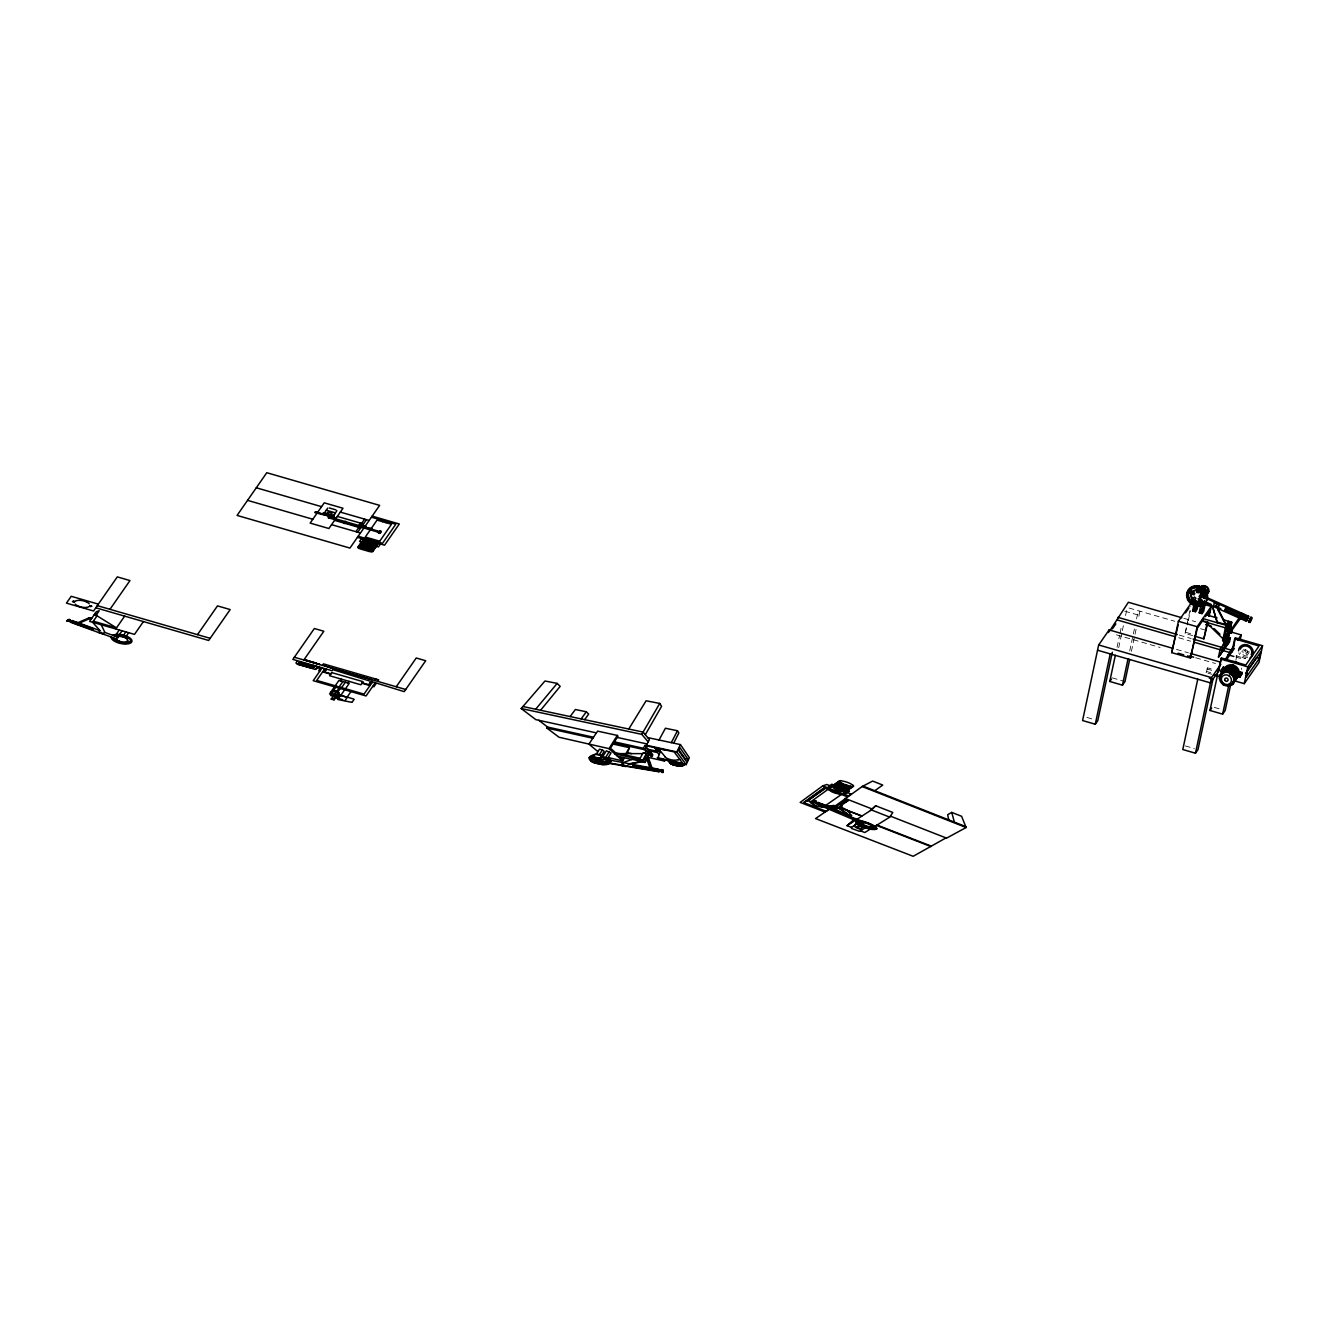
<?xml version="1.0" encoding="UTF-8"?>
<svg xmlns="http://www.w3.org/2000/svg" width="1329" height="1329" viewBox="0 0 1329 1329"><rect width="100%" height="100%" fill="white"/><g stroke="black" fill="none" stroke-linecap="round" stroke-linejoin="round"><path stroke-width="0.75" stroke-dasharray="5 3.75" d="M1117.041 647.323L1119.599 635.262M1120.031 633.252L1121.726 625.211M1118.702 647.705L1123.404 625.594M1125.547 615.543L1126.826 609.513M1129.716 650.977L1134.418 628.883M1136.561 618.832L1137.408 614.812L1139.933 611.174L1138.222 619.214M1131.394 651.376L1136.511 627.255M1192.595 635.594L1185.086 633.418L1190.801 606.589M1185.086 633.418L1187.91 622.57M1188.325 620.61L1190.402 610.825M1207.629 667.872L1206.117 672.624L1207.629 667.872L1213.144 669.467M1235.854 660.28L1237.565 652.24M1244.459 650.612L1245.19 649.549A1.778 1.595 34.8 0 0 1245.921 652.024A1.778 1.595 34.8 0 0 1248.296 651.21M1247.35 652.689A1.778 1.595 34.8 0 0 1245.987 649.997A1.778 1.595 34.8 0 0 1244.359 652.257A1.778 1.595 34.8 0 0 1247.35 652.689L1248.081 651.625M1183.807 618.301L1195.701 621.739M1129.052 608.034L1174.77 621.258M1200.519 628.717L1206.466 630.428M1124.716 611.141L1137.408 614.812M1185.833 632.371L1193.326 634.531M1179.272 635.096L1191.149 638.535M1178.707 637.754L1190.585 641.193M1236.103 655.845L1245.638 658.603A7.609 6.811 34.8 0 1 1238.827 652.904M1235.837 657.041L1243.695 659.317M1176.464 649.383L1188.359 652.821M1116.493 634.847L1160.067 647.456M1195.718 657.772L1215.52 663.503M1206.898 668.936L1216.068 671.594M1206.848 671.56L1210.785 672.69M1208.011 673.172L1211.832 674.268M1112.29 677.856L1124.982 681.528M1214.307 707.377L1221.55 709.47M1086.923 717.444L1092.372 719.022M1185.318 745.918L1194.372 748.543M1248.944 651.26A3.239 2.907 34.8 0 1 1245.173 654.499A3.239 2.907 34.8 0 1 1243.495 649.482M1247.566 655.861A4.701 4.203 34.8 0 1 1241.369 651.276M1247.682 657.257A6.147 5.515 34.8 0 1 1240.223 652.788M1241.352 668.038A7.609 6.811 34.8 0 1 1241.469 669.417"/><path stroke-width="1.5" d="M1199.506 595.89L1200.07 597.103L1199.555 596.007M1222.082 670.597C1223.56 672.092 1220.504 670.331 1225.404 668.886A6.994 6.263 34.8 0 1 1237.797 673.903L1238.645 673.969M1239.99 675.414C1240.655 673.836 1237.93 676.694 1239.525 676.311M845.377 791.851L842.603 791.453A14.054 5.831 12 0 1 841.24 791.087L839.131 790.456A9.685 4.02 12 0 1 836.057 789.293L831.655 786.452M829.08 809.295L815.574 818.581L913.173 856.291L945.999 837.901M1215.138 606.34L1215.271 605.841M1231.983 630.544C1231.601 634.88 1233.495 628.717 1229.358 629.431L1228.478 632.521L1231.518 632.853L1230.986 631.175L1228.677 630.411M1231.817 630.278L1231.534 632.82L1232.199 629.946L1229.857 630.444L1229.641 632.704L1230.338 631.574M1230.039 631.159L1231.302 632.488L1232.016 630.66M1230.255 630.81L1230.837 630.062L1230.222 631.607M1230.438 630.627L1231.833 631.89M1232.149 631.441L1230.737 632.587L1228.81 632.023M1240.837 617.952L1229.956 632.936L1231.667 632.454L1230.588 632.504M609.845 763.51L658.968 771.8L659.068 770.853M658.968 771.8L658.719 769.159L651.592 767.979M649.648 768.096L633.119 765.321L632.936 766.551L657.456 770.67L657.589 769.425L652.988 768.644L657.539 769.84M652.738 770.006L652.921 768.328C648.037 767.896 651.31 757.862 645.097 758.809M1197.446 586.172L1196.764 592.452L1198.608 592.817C1202.878 588.73 1195.701 583.979 1199.29 586.538M1197.047 592.036L1197.728 585.757M1198.891 592.402L1199.572 586.122M649.482 769.458L650.014 768.062L646.824 759.208M1200.07 597.103L1199.937 595.625M1199.19 596.389L1200.203 596.871M1229.441 632.106L1230.604 632.886M1231.867 632.072L1230.455 630.86M1250.39 619.065L1250.988 617.121L1252.051 617.586M1251.37 618.932L1250.356 618.018M1249.924 618.982L1249.958 619.58M1172.51 648.236L1109.134 629.896L1098.668 644.964L1082.587 720.551L1095.279 724.222L1097.804 720.584L1112.323 652.257M1108.569 632.554L1109.134 629.896M1109.665 630.976L1128.371 602.27L1181.83 617.736M1095.279 724.222L1110.23 653.885M1129.683 659.417L1124.982 681.528L1122.457 685.149L1109.765 681.478L1115.33 655.347M1122.457 685.149L1128.005 659.018M1203.077 619.995L1197.329 628.252L1190.485 658.054L1171.729 652.639L1178.391 621.291L1191.764 602.253L1190.385 600.924L1193.342 598.05M1178.175 624.746L1171.729 652.639M1198.758 601.539L1197.113 609.313L1195.436 611.722L1192.628 610.891L1195.103 599.229M1194.04 611.124L1196.216 601.256M1195.319 609.297L1196.15 605.409M1195.436 611.722L1197.512 601.987M1198.924 590.691A4.784 4.286 34.8 0 1 1199.921 590.441L1201.615 586.239L1205.37 587.335L1203.675 591.521L1205.37 587.335M1205.337 603.432L1203.692 611.207L1202.014 613.616L1199.207 612.802L1201.266 603.084M1190.485 658.054L1197.147 626.723L1211.251 606.456L1205.619 604.828M1200.818 613.084L1202.978 603.216M1201.981 611.406L1203.742 603.482M1202.014 613.616L1204.506 601.954M1194.472 636.142L1203.841 638.85L1207.513 621.607M1208.742 615.859L1209.955 610.094L1205.37 616.706M1207.911 622.122L1203.841 638.85M1209.157 616.241L1211.251 606.456M1197.745 679.202L1182.793 749.539L1195.469 753.211L1197.994 749.589L1212.945 679.252L1209.324 678.189M1213.012 608.101L1217.298 622.753L1213.012 608.101L1214.374 602.834L1219.058 604.197L1217.696 609.446L1225.953 625.245L1222.614 640.96L1225.654 641.824L1226.252 640.96L1224.142 640.777M1217.696 609.446L1219.058 604.197M1195.469 753.211L1211.533 677.624L1220.853 664.234M1218.494 657.008L1220.122 649.366L1228.478 637.355L1230.338 637.887L1229.524 641.708L1218.494 657.008L1229.524 641.708M1226.052 628.218L1223.66 639.448L1204.772 621.058M1221.168 653.718L1221.982 649.898L1230.338 637.887M1217.912 672.125L1221.417 657.988L1245.788 665.048L1259.045 645.977L1234.691 638.917L1231.9 651.991M1227.863 625.228L1228.694 621.308L1225.953 625.245M1230.72 684.385L1225.172 710.517L1222.647 714.138L1209.971 710.467L1217.663 674.301M1218.643 671.062L1221.417 657.988M1227.049 633.783L1225.321 641.907L1226.933 642.787L1231.734 622.188L1222.913 619.63M1227.846 630.012L1229.508 622.155L1231.136 623.052M1225.654 641.824L1229.591 625.261L1227.481 625.079L1223.295 644.814L1225.388 645.014L1229.591 625.261M1231.534 632.82L1228.129 633.003L1228.993 629.963L1230.471 630.91M1221.351 669.982L1223.411 670.58A7.858 7.044 34.8 0 0 1223.012 672.441L1220.952 671.843L1221.351 669.982L1223.394 667.042L1225.438 667.64A7.858 7.044 34.8 0 0 1225.089 669.151M1226.85 644.997L1231.734 622.188M1220.952 671.843L1223.394 667.042M1224.74 660.513L1234.259 644.964M1233.046 649.067L1235.422 637.87L1262.55 645.711L1258.995 662.473L1244.243 683.654L1234.707 680.897M1222.647 714.138L1228.627 686.013M1240.123 640.179L1241.236 634.93L1231.335 632.056M1240.239 675.448L1238.179 674.85A7.858 7.044 34.8 0 1 1237.797 676.727L1239.841 677.308L1242.283 672.507L1240.223 671.926L1232.282 684.551L1239.824 673.786A7.858 7.044 34.8 0 0 1240.223 671.926M1239.841 677.308L1242.283 672.507M1244.243 683.654L1247.815 666.892L1262.55 645.711M1259.36 658.353L1260.706 651.958L1247.449 671.029L1246.087 677.408L1259.36 658.353L1256.586 657.539L1245.539 673.438M1225.255 609.513L1226.335 607.27M1240.107 614.845L1240.705 613.699M1224.757 610.592L1225.371 609.712L1246.436 619.115L1247.399 616.689L1246.785 617.57L1225.72 608.15L1224.757 610.592L1245.821 619.995L1246.901 617.752M1250.307 619.264L1248.811 621.523L1249.659 619.729M1215.952 606.904L1215.802 606.705M1231.269 631.74L1231.883 631.192M1248.695 621.872L1250.057 622.437L1250.988 620.477M1250.024 622.271L1251.42 618.483M1242.881 616.025L1242.416 617.105L1242.831 614.513M1199.622 600.359L1201.881 595.342L1248.662 616.241L1247.034 620.394L1246.419 621.274L1199.622 600.359L1201.881 595.342M1238.827 617.62L1240.256 614.148L1243.03 615.393L1241.602 618.865L1238.96 617.437M1239.575 616.556L1241.004 613.084L1243.778 614.314L1242.864 615.809M1242.349 617.802L1241.901 618.251M1245.821 619.995L1246.785 617.57M1246.419 621.274L1248.662 616.241M1247.682 618.566L1247.316 619.331M1248.845 622.072L1249.941 622.454M1229.873 631.989L1230.887 630.062M1251.486 619.497L1249.924 618.882L1250.905 617.304M119.178 642.522L119.66 641.375M121.055 642.97L121.52 641.841M652.323 768.959L650.828 769.192L652.589 769.175M656.41 748.011L660.048 752.347L657.789 758.244L686.146 764.624L689.369 757.696L680.431 744.605L647.672 737.562M687.973 759.224L686.728 761.866L678.438 750.32L679.817 747.546L687.973 759.224L685.05 758.577L678.737 749.722M1189.023 589.744L1194.837 593.332L1194.073 594.877L1187.993 591.704L1189.023 589.744L1193.592 592.119M1223.178 684.917L1223.926 683.671M1229.774 672.192L1233.412 667.191M686.146 764.624L676.81 751.915L680.431 744.605M1215.271 606.223C1218.543 604.064 1215.022 605.492 1216.583 606.007M647.904 757.297L664.55 761.052L665.148 759.906M673.67 743.16L678.87 732.927L677.458 730.751L665.414 728.242L659.034 740.004M671.328 742.645L677.458 730.751M658.935 754.473L654.616 747.612M648.569 754.673L651.808 756.517L652.655 754.955L644.93 745.503L643.12 748.742L647.921 752.247L642.771 761.75L641.06 760.038L642.771 760.188L614.746 753.792L615.427 752.696L640.113 758.311M642.771 761.75L644.582 761.999L645.877 759.623L644.083 759.374M646.891 757.746L649.15 753.609M628.949 764.175L641.824 761.766L645.063 762.514L646.642 759.607M648.585 758.759L644.831 758.543L645.445 757.43L647.389 757.862L648.236 755.304M642.771 760.188L646.492 753.427L643.253 752.696L639.482 759.44L641.525 761.467L627.952 764.009M644.914 753.078L645.744 751.599M651.808 756.517L645.146 749.174L646.044 747.562L644.93 745.503M657.257 757.646L682.774 763.378L674.185 751.915L646.941 745.934L646.326 745.22L649.432 739.672L643.086 732.08L522.945 706.53M645.296 734.704L661.593 706.297L659.732 703.44L646.093 700.782L628.767 729.04M648.203 741.898L641.774 734.356L659.732 703.44M623.6 757.596L622.636 759.241L619.895 756.749M625.942 753.626L629.448 747.679L626.956 753.626M608.217 757.563L622.67 760.902L624.497 757.796M1250.041 621.557L1249.011 621.042M603.2 756.749L607.453 758.776L611.058 752.962L606.389 750.802L602.834 756.434M605.725 757.331L609.363 751.483M601.755 762.613L602.436 761.517L601.206 760.52A4.951 2.06 12 0 1 597.186 759.59L596.488 760.686L597.768 761.683L601.755 762.613L596.488 760.686M600.509 761.617L601.206 760.52M593.515 737.23L547.664 727.079L546.9 728.059L559.027 737.246L608.998 748.642L617.304 735.419L618.018 736.15L610.476 748.21L615.427 752.696M1251.436 618.832C1252.117 616.639 1251.586 621.773 1249.991 620.012M599.396 754.639L602.436 749.905L604.163 751.4L601.572 755.503A10.782 4.469 12 0 1 603.266 755.752M596.239 754.224L599.479 749.224L602.436 749.905M862.488 821.189A18.074 7.492 12 0 1 864.797 821.837A25.434 10.549 12 0 1 872.771 825.01L875.063 826.289L889.732 817.136L892.789 812.468L875.728 805.773L870.478 810.441M601.073 757.081L601.157 756.949A3.239 1.346 12 0 0 599.362 755.071L598.316 754.789A3.754 1.562 12 0 0 593.781 755.271A3.754 1.562 12 0 0 596.754 757.68A3.754 1.562 12 0 0 601.04 757.081M1230.521 630.511L1240.921 615.31M95.904 615.51L99.226 610.725L96.286 611.755L89.591 621.391L134.495 634.382L143.416 621.573M93.346 621.208L116.487 627.903L97.083 615.842L92.615 622.254L99.957 630.594L98.612 632.538L70.055 622.072L71.999 620.51L99.924 630.644M109.975 609.313L129.976 580.557L117.301 576.886L93.578 610.991L66.45 603.133L71.218 596.289L98.346 604.147M115.739 628.949L124.66 616.141M116.171 634.448L119.278 629.979M115.739 639.913L119.328 641.259M119.544 634.465L122.102 630.793M122.467 636.757L123.198 635.694M123.564 635.162L125.856 631.873M125.956 636.591L125.192 637.704L127.318 637.239M126.338 636.059L128.68 632.704M197.489 634.647L217.491 605.891L230.183 609.562L208.686 640.462L95.804 607.785M315.787 512.08L326.02 515.037M316.983 513.26L310.139 523.094L328.894 528.51L335.041 519.689M317.747 512.163L324.243 502.827L342.998 508.243L335.656 518.808M324.459 512.828L327.748 508.093M327.117 513.609L328.28 511.931L332.051 513.027L330.888 514.688M326.768 515.253L327.682 515.037M328.795 517.878L329.409 516.998M333.546 515.469L335.357 512.861L326.269 510.236M336.868 510.718L333.762 515.419L324.376 512.695M334.609 517.529L328.18 515.17M358.78 525.503L360.441 523.094M358.88 527.38L356.072 531.417L357.933 531.949L361.189 527.264M359.229 526.865L360.142 526.948M359.96 525.835L361.255 523.958L362.883 524.839M361.621 523.443L364.428 519.406L366.289 519.955L361.804 526.367M363.897 528.045L349.942 548.08L237.077 515.419L266.78 472.709L379.645 505.385L365.292 526.018M361.588 538.527L359.544 541.451L361.604 542.049L357.999 547.116A2.625 1.08 12 0 0 358.946 548.462M369.728 528.66L362.285 525.686M358.099 547.149L363.631 539.125M370.143 530.072L365.292 537.049L379.695 541.219M371.422 528.228L377.071 520.104L391.474 524.274L379.712 541.235M358.564 547.282L362.535 541.567M358.93 547.382L362.9 541.667M359.378 547.515L363.349 541.8M372.27 529.158L370.326 528.062M372.602 529.49L361.92 526.218M361.006 547.997L365.11 542.315L361.139 548.03M362.202 548.345L366.189 542.614M363.581 548.727L367.552 543.013M370.077 539.707L370.808 538.644M382.602 521.699L383.333 520.636M369.013 543.445L365.043 549.159L369.844 543.677M373.466 540.687L374.197 539.624M385.991 522.679L386.722 521.616M367.319 549.824L371.489 544.159L366.704 549.641L367.518 549.874M368.698 550.223L372.668 544.491M369.778 550.522L373.881 544.84M371.539 551.037L375.509 545.322M371.987 551.17L375.957 545.438M372.336 551.269L376.323 545.554M372.618 551.352L376.605 545.638M372.801 551.402L378.416 543.395M296.184 662.673L297.281 661.078M380.476 543.993L378.433 546.933L376.373 546.335M303.826 659.998L323.827 631.242L314.358 628.501L292.862 659.4L332.15 670.763L332.898 669.683L404.215 691.628L425.695 660.729L416.243 657.988L396.241 686.744M313.262 665.314L320.621 667.939M296.151 663.221A2.625 1.08 12 0 0 297.995 664.367L315.388 669.401L317.116 666.925M318.91 664.367L304.225 659.433M318.777 667.407L315.388 669.401M320.92 667.523L318.694 670.713L319.89 671.062M322.415 665.38L323.462 663.869L378.699 679.85L377.652 681.362M322.116 667.872L313.195 680.681L366.056 695.964L374.961 683.156M325.173 666.178L326.22 664.666M324.874 668.67L316.701 680.415L364.03 694.12L372.203 682.358M326.419 669.151L324.492 671.909L330.921 673.786M327.931 666.975L372.12 679.767M334.476 686.844L329.542 693.937L330.871 694.319L335.822 687.226M335.224 685.781L338.945 680.415L349.228 683.388L345.507 688.754M340.29 680.813L341.437 679.152M339.128 686.91L342.849 681.544M331.203 699.071L336.553 691.379L338.363 691.894L333.014 699.586L331.187 699.087M336.769 691.429L339.045 688.156M337.931 691.761L340.207 688.488M341.603 687.625L345.324 682.259M334.21 699.702L333.13 699.403L334.16 699.768L336.802 695.981M336.087 698.373L339.676 694.402L336.071 698.406M347.882 683.006L349.045 681.362M340.656 695.15L337.649 699.486L351.62 702.31M340.689 695.549L344.693 689.801M350.956 691.612L346.952 697.36L339.26 695.001M345.075 700.549L347.467 697.127L353.846 699.104M352.235 702.061L353.929 699.602M370.608 681.943L368.698 684.701L362.236 682.84M374.894 680.564L375.941 679.053M376.157 683.505L373.931 686.711L372.735 686.362M1112.39 628.866L1115.828 623.932M1109.765 681.478L1111.459 679.069M1187.993 591.704L1192.844 593.681M1190.103 601.323L1194.538 597.02L1195.934 598.349L1191.482 602.652L1190.385 600.924M1198.226 590.94L1199.722 588.797M1199.921 590.441L1201.084 588.764M1185.468 612.918L1188.907 607.968M1192.628 610.891L1194.289 608.499M1206.782 593.698L1200.27 594.395L1200.652 596.189L1207.181 595.492L1207.064 593.299L1200.552 593.997M1207.347 593.581L1208.825 591.438M1207.181 595.492L1207.064 593.299M1201.482 604.629L1203.376 603.482L1201.482 604.629L1198.143 598.781L1199.755 598.05L1203.094 603.898M1199.207 612.802L1200.868 610.393M1214.374 602.834L1218.71 604.712M1229.508 622.155L1225.404 627.836L1202.28 621.141L1202.828 618.55L1228.976 626.125M1241.004 613.084L1243.645 614.496M1228.129 633.003L1229.674 628.982L1231.485 629.514M1239.126 617.005L1239.741 616.124M1240.605 615.759L1241.053 614.231L1242.25 614.845M1234.691 638.917L1235.422 637.87M1237.748 639.947L1241.236 634.93M1219.557 669.733L1210.42 682.873L1097.538 650.213M1226.418 659.882L1234.408 648.386M1222.68 670.098L1224.69 668.238M1232.531 666.012L1233.196 665.065M1209.971 710.467L1211.649 708.058M1237.797 673.903L1233.81 679.617L1234.658 679.684M1239.592 674.999L1241.402 672.806L1239.392 675.929M584.677 719.653L588.664 714.072L586.305 711.779L575.391 709.503L570.108 716.564M853.982 825.807L856.009 827.602A11.064 4.585 12 0 0 858.833 828.764L862.305 829.512M581.155 718.906L586.305 711.779M1229.142 675.88L1234.757 667.972M817.916 803.032L825.658 805.44L841.44 794.476L835.808 793.313A21.762 9.021 12 0 1 831.688 791.735L828.05 789.326L810.009 802.334L813.83 805.009A17.31 7.177 12 0 0 816.87 806.155L823.199 807.185M540.571 710.284L560.19 686.345L557.167 683.388L544.973 680.996L521.201 708.54L535.82 719.637L596.422 732.894M535.67 709.237L557.167 683.388M1235.438 668.52L1231.966 673.653M815.308 801.503L815.375 801.437A5.897 2.442 12 0 1 815.989 801.071M1216.45 604.097L1217.663 604.413M88.993 617.852L90.472 618.135L88.977 618.002M857.105 826.837L860.444 828.781L862.986 826.97A7.094 2.94 12 0 0 864.199 827.286M598.415 761.833L597.086 763.278L595.209 762.746L596.871 760.985M598.864 761.932L597.402 763.51L595.525 762.996M623.567 764.441L622.537 764.441L623.434 764.308M1203.625 597.369L1205.22 597.851M1216.6 603.898L1217.796 604.263M856.873 823.415L858.285 824.993A8.722 3.622 12 0 0 859.198 825.508L862.554 827.452M857.355 819.013L871.409 809.959L875.728 805.773M856.54 823.216L854.713 824.96L856.972 823.565M378.499 532.846L378.516 532.813A6.844 2.841 12 0 0 378.898 532.264L379.164 532.231M622.072 763.926L623.467 764.142M848.782 824.412L853.949 819.86L847.038 825.658L851.507 827.386M1241.136 613.948L1243.346 614.945M66.998 620.693L68.095 619.812M68.045 621.075L69.141 620.194M69.905 619.58L68.294 619.646L69.872 619.53M872.023 827.751L873.07 826.92L871.292 825.375A14.469 5.997 12 0 0 865.727 823.05A10.2 4.236 12 0 0 864.099 822.601M876.974 828.897L866.624 826.987A26.63 11.047 12 0 1 862.371 825.226L856.059 821.521L862.072 826.073A26.53 10.997 12 0 0 865.727 827.552C867.87 829.595 881.443 831.19 875.063 826.289M647.755 758.626L646.226 758.294L647.638 758.676M847.354 810.956L851.706 815.541L850.111 816.72L845.377 814.876L847.005 813.713L838.915 807.667L835.725 809.843M679.684 759.241L678.305 759.922M829.794 785.672L826.837 784.509L822.784 785.854L800.158 802.4L824.877 811.986L826.688 810.939M649.034 759.457L652.223 768.577M827.817 810.158L826.007 811.205L803.779 802.583L824.229 787.732L847.105 796.686L848.6 795.872M824.644 787.898L803.779 802.583M825.143 788.08L806.985 801.254L825.542 788.247M839.18 781.02L830.176 787.532L828.266 786.785L831.505 784.442L833.416 785.19M830.592 787.366L831.638 786.618M832.702 785.854L839.23 781.386M832.967 786.22L839.43 781.568M833.233 786.436L839.695 781.784M833.582 786.685L840.061 782.033M834.014 786.951L841.024 782.565L834.645 787.084M835.592 787.599L841.971 783.047M846.174 814.278L818.083 802.351L815.126 803.364L862.222 823.365L864.83 822.153L867.505 823.033A23.075 9.569 12 0 1 870.86 824.412L875.578 827.386A2.658 1.113 12 0 1 875.429 828.548M837.204 788.346L843.682 783.811L837.27 788.379M837.918 788.778L845.261 784.442L838.184 788.745M818.149 803.131L822.286 804.361M839.513 789.393L846.872 785.04L839.712 789.459M846.739 784.99L840.26 789.659M841.689 789.991L848.168 785.472M849.264 785.804L842.985 790.356M874.731 790.722L882.755 785.074L872.638 781.07L862.172 786.535L834.894 806.188M845.178 791.004L851.739 786.419M845.659 791.071L852.205 786.502M824.777 805.955L839.596 811.703L838.582 811.936M846.058 791.104L852.603 786.535M853.268 786.469L843.865 792.898L845.776 793.646L849.447 791.17L847.57 790.439M832.469 805.773L833.715 805.474A3.273 1.362 12 0 1 834.612 805.773L861.823 816.006L839.496 807.318L842.287 805.59L839.43 804.494L834.961 807.201L837.17 807.633L834.629 809.378M824.877 811.986L826.007 811.205M847.105 796.686L849.796 795.041M828.598 806.819L833.765 806.57L827.668 806.421M834.695 807.517L832.918 808.647M839.513 804.51L845.609 800.423L848.068 800.656L841.34 805.241M848.068 800.656L840.377 804.859M1216.201 606.821L1216.151 606.007M847.005 813.713L838.317 808.082M845.377 814.876L864.797 822.169L862.222 823.365M847.038 825.658L855.211 820.392M851.424 827.435L857.172 823.781L859.282 825.126M856.624 827.302L859.198 825.508M865.412 827.851L859.331 831.273L851.44 828.416M870.478 829.014L864.797 832.519L860.577 830.891M872.356 827.851L873.701 827.02M838.915 807.667L842.287 805.59M890.38 816.139L946.58 838.134L966.117 827.518L961.598 816.288L951.73 812.384L947.693 814.694L948.723 819.893M608.782 762.032L607.702 762.065M872.904 827.203L867.388 826.289A15.35 6.363 12 0 1 863.75 824.777L861.192 823.033M650.562 768.827L651.742 768.644M77.962 622.67L88.428 618.101L91.153 619.115M79.275 623.151L89.558 618.649M608.848 763.062L604.961 762.364M1230.82 630.145L1231.634 630.129M683.172 765.471L681.445 763.577M1203.409 597.884L1204.722 598.548M592.917 756.085L592.335 756.317A10.117 4.186 12 0 0 590.691 757.68M621.955 763.012L632.288 759.357L641.525 761.467M73.311 601.24L74.191 601.439M74.108 601.672L73.261 601.456M90.222 606.14L91.103 606.34M90.937 606.572L90.222 606.389M651.609 768.943L650.047 768.411L651.692 768.644M682.907 765.554L680.564 763.378M126.587 638.551L128.647 638.036M813.448 802.4L813.265 802.434A4.602 1.91 12 0 0 812.683 802.666L811.62 802.201M593.05 755.221L592.435 755.354A12.459 5.166 12 0 0 590.674 756.035L589.129 757.696L589.395 759.341A9.336 3.871 12 0 0 592.817 762.098L601.921 764.325A12.625 5.233 12 0 0 608.616 763.477L610.46 762.082L610.426 759.872A9.436 3.904 12 0 0 609.297 758.577A9.286 3.854 12 0 0 608.101 757.729M838.715 790.755L838.2 790.689A4.552 1.894 12 0 1 836.174 789.941L835.675 789.609M679.667 763.162L682.358 765.72L680.199 763.295M858.252 821.87A3.206 1.329 12 0 0 858.451 822.202L863.152 825.243A23.042 9.552 12 0 0 866.641 826.671L875.263 828.465M607.602 758.56L608.001 757.895M607.403 758.876L608.964 758.626M821.405 804.51L822.9 804.278M681.677 765.853C679.269 767.082 673.903 758.078 680.249 765.986M1237.681 672.441L1233.794 678.82L1234.641 678.87M1234.309 677.242L1238.296 671.527L1234.525 678.039M817.468 802.965L818.598 802.799M834.363 807.168L833.981 807.118A2.409 0.997 12 0 1 833.25 806.919M1202.579 595.591L1207.463 595.076M680.465 765.57L678.687 762.946L679.95 765.604M101.918 632.687L100.888 632.338M602.585 762.364L602.502 762.364A7.393 3.057 12 0 1 601.904 762.381A6.479 2.691 12 0 0 603.05 762.381M860.013 822.85L858.65 822.418M1241.784 614.38L1242.632 614.928M619.464 753.626L642.738 753.626M679.385 765.986L678.704 765.953A7.957 3.306 12 0 0 684.585 764.574M676.893 762.879L678.604 765.953A7.824 3.239 12 0 1 670.464 763.394M826.372 805.872L832.635 806.038A3.123 1.296 12 0 0 833.516 806.454L835.127 807.085M849.264 815.325L848.234 814.943M849.48 815.175L848.517 814.827M848.45 814.627L849.58 815.026M822.468 806.902L822.003 806.803M1224.092 668.736L1224.291 667.806M1241.186 672.69L1240.954 673.62M1230.903 630.544L1231.618 631.375M1237.764 673.089L1238.611 673.155L1233.761 680.265L1234.591 680.498M1220.304 677.84L1219.457 677.773L1225.82 667.208L1219.69 676.195L1220.52 676.428M1219.474 678.587L1220.321 678.654M676.046 762.846L678.488 765.936M1226.302 630.611L1228.411 630.81L1229.956 628.584L1228.328 627.703M112.616 637.804L113.729 637.937M112.899 638.668L115.756 638.983M675.215 762.763L677.441 765.487M677.69 765.869L673.521 762.497L676.943 765.77M836.124 792.416L836.057 792.4A3.887 1.611 12 0 1 833.565 791.453L833.333 791.32M607.469 761.7L608.067 761.085M595.326 758.327L589.212 757.48L595.99 759.241M589.478 758.543L596.073 759.457M608.017 760.67L609.28 760.886M609.297 758.577L609.795 758.992A9.419 3.904 12 0 1 610.908 760.271L649.864 767.68M661.51 769.591L662.772 769.79A5.117 2.126 12 0 1 662.722 770.272M661.078 769.807L662.34 770.006M650.977 769.425L633.119 765.321M633.285 765.853L649.565 768.544M653.154 769.192L657.539 769.923M658.819 770.139L661.144 770.521A5.698 2.359 12 0 1 661.128 771.252L658.868 770.82M633.318 766.517L649.499 769.242M653.187 769.873L657.473 770.587M661.028 771.352L662.274 771.568M610.327 763.178L658.503 771.302M661.161 771.817L662.423 772.016M605.26 762.73L606.124 762.879M661.643 772.315L662.889 772.514A5.947 2.459 12 0 0 662.756 771.916L662.739 771.9M675.963 765.587L671.809 762.065L675.066 765.388M521.201 708.54L641.774 734.356M617.304 735.419L597.601 731.133L588.897 744.107L597.917 751.633M617.204 737.429L647.04 743.958M646.326 745.22L676.81 751.915M658.353 750.337L660.131 750.735M682.242 755.603L683.073 755.786M614.447 741.864L643.386 748.277M648.386 749.373L657.872 751.483M643.12 748.742L645.146 749.174M546.9 728.059L592.834 738.243M613.799 742.894L643.9 749.573M649.715 750.868L657.307 752.563M613.084 744.041L629.448 747.679M627.504 752.696L631.591 753.626M645.396 759.125L647.007 759.69M617.404 756.184L631.89 759.49M605.326 758.527L607.336 758.992L605.592 757.53M623.235 765.77L625.544 766.301M620.876 765.438L625.876 766.6M647.389 757.862L648.535 758.427M650.745 769.375L650.031 769.042M1200.452 587.916L1204.207 588.996M1192.495 601.024L1199.987 603.2M1205.569 614.613L1217.131 617.952M1217.646 622.238L1226.318 624.746L1218.062 608.931M1205.602 624.613L1211.533 626.324M1178.391 621.291L1197.147 626.723M1225.355 637.006L1228.395 637.887L1227.797 638.751L1226.169 637.854M1117.888 617.321L1177.295 634.514M1193.143 639.099L1230.77 649.997M1220.122 649.366L1221.982 649.898M1117.324 619.978L1174.753 636.608M1194.555 642.339L1230.205 652.655M1227.979 654.765L1233.877 656.476M1220.686 659.051L1247.815 666.892M1190.335 653.386L1220.039 661.992M1189.771 656.044L1193.724 657.191M1178.092 653.203L1183.724 654.832M1187.478 655.911L1191.216 657.008M1222.996 668.919L1225.056 669.5L1224.275 669.002M1239.824 673.786L1241.884 674.384M1223.228 671.112L1224.059 671.344A6.994 6.263 34.8 0 0 1223.943 671.859L1227.93 666.062L1223.029 673.138L1222.481 672.457M1237.964 676.195L1237.133 675.946A6.994 6.263 34.8 0 0 1237.299 675.182L1238.13 675.414L1232.697 682.857A6.994 6.263 34.8 0 1 1221.019 681.029A6.994 6.263 34.8 0 1 1227.464 672.308A6.994 6.263 34.8 0 1 1232.697 682.857L1233.378 683.405A7.858 7.044 34.8 0 1 1220.238 681.279A7.858 7.044 34.8 0 1 1227.564 671.51A7.858 7.044 34.8 0 1 1233.378 683.405M1213.742 674.833L1221.368 677.026M1220.354 677.209L1219.524 676.959L1226.468 666.743L1227.016 667.424M1098.668 644.964L1211.533 677.624M372.17 516.134L399.298 523.991L384.563 545.172L357.435 537.331M371.439 517.197L395.793 524.241L382.536 543.312L358.165 536.268M329.376 507.977L335.905 509.871M256.298 487.776L321.552 506.665M340.324 512.097L369.18 520.453M337.317 516.4L363.481 523.975M323.213 513.044L334.127 516.217M323.03 513.31L333.944 516.483M324.542 513.825L332.35 516.084M362.601 525.237L365.741 526.151M381.107 531.235L380.011 530.919A5.05 2.093 12 0 0 379.812 531.284M380.16 531.284L381.257 531.6M345.058 521.3L346.138 521.616M377.536 531.135L379.513 531.716M377.17 531.666L379.031 532.198M379.396 532.53L380.509 532.846M379.081 532.829L380.194 533.145M334.576 520.353L360.74 527.929M379.662 533.328L378.566 533.012A5.698 2.359 12 0 1 378.931 532.597M343.729 523.211L344.792 523.526M247.543 500.352L312.813 519.24M331.569 524.656L360.425 533.012M363.565 541.867L359.594 547.581M375.293 545.255L371.306 550.97M359.843 548.794L369.744 551.668M304.042 659.682L316.734 663.188M303.926 659.848L316.518 663.487M294.357 657.257L405.694 689.485M299.64 661.992L314.558 666.311M318.611 667.656L320.455 668.188M324.392 669.351L325.97 669.799M370.16 682.591L371.721 683.04M299.424 662.291L314.392 666.543M299.224 662.606L314.142 666.925M324.126 669.75L325.688 670.198M369.877 682.99L371.455 683.438M299.025 662.889L314.026 667.075M298.792 663.204L313.744 667.474M298.66 663.404L313.578 667.723M97.299 605.642L210.165 638.319M298.36 663.836L313.411 667.955M298.244 664.018L313.162 668.321M298.028 664.334L313.063 668.47M322.648 671.859L330.655 674.185M361.97 683.239L369.977 685.565M75.055 601.372L72.464 601.539L74.524 602.137M89.84 605.659L91.884 606.24L89.309 606.423M95.206 613.317L97.05 613.848M94.043 614.962L97.083 615.842M91.9 618.051L88.561 618.218M338.015 692.392L339.078 692.691L337.201 695.399L336.137 695.084M337.765 692.741L338.829 693.057M330.888 691.994L332.217 692.392M340.822 695.349L347.085 697.177M331.801 693.688L334.111 694.353M336.27 694.901L337.333 695.2M335.739 695.665L337.533 696.031M335.357 696.213L336.42 696.529M337.167 698.007L342.716 699.718M115.407 635.544L116.503 635.86M98.612 632.538L103.313 633.883L104.659 631.956L101.27 624.763M857.371 823.465L855.926 822.601M671.71 762.032L670.995 761.816A7.658 3.173 12 0 1 670.231 761.517A7.409 3.073 12 0 1 669.534 761.201A7.177 2.974 12 0 1 668.886 760.869L671.461 763.992M674.285 765.155L670.995 761.816M673.587 764.939L673.637 764.956A7.542 3.123 12 0 1 672.79 764.64A7.309 3.04 12 0 1 672.092 764.325A7.094 2.94 12 0 1 669.916 762.863M104.426 632.272L118.281 637.305L116.337 638.884L99.758 632.853M76.401 622.57L72.514 621.158L71.367 622.088L75.255 623.5M79.142 623.567L93.362 628.733L92.216 629.647L77.996 624.497M67.879 619.978L71.317 621.058M72.231 621.391L76.102 622.803M78.843 623.799L93.08 628.966M68.51 620.709L70.753 621.523M71.666 621.856L75.537 623.268M78.278 624.265L92.515 629.414M66.948 620.726L68.012 621.108M66.699 620.925L67.746 621.308M864.166 827.402L866.043 828.083M835.642 806.736L834.031 806.105A3.289 1.362 12 0 1 833.349 805.806L832.984 805.524M833.034 806.919L834.645 807.55M832.502 807.268L834.13 807.899M876.957 825.01L931.031 846.041M833.133 808.53L831.256 807.783L834.977 809.128M876.409 825.359L931.014 846.59M808.364 800.689L810.873 801.669M847.404 792.582L851.208 794.077M822.784 785.854L848.317 795.855M844.962 798.364L872.007 808.946M871.409 809.959L889.732 817.136M844.845 800.855L846.59 801.537M862.172 786.535L966.117 827.518M831.921 784.293L833.698 784.974M847.188 790.589L849.098 791.336M863.019 786.087L965.751 826.605M127.401 641.076L129.96 642.09M126.537 641.641L129.079 642.655M815.94 801.038L814.66 800.573A5.532 2.293 12 0 1 813.763 801.022M814.743 801.703L816.77 802.55M824.578 805.872L838.782 811.886M816.156 802.633L863.352 822.668M813.963 802.118L815.79 802.899M819.943 805.54L822.701 806.72M86.152 601.738L85.438 601.456A7.858 3.256 12 0 0 75.736 600.941M843.084 783.562L836.506 788.197M873.817 828.499L872.057 827.734A2.11 0.88 12 0 1 870.512 827.817M871.409 827.884L872.322 828.299M606.688 761.982L608.566 762.813L605.16 762.348M1201.266 596.223L1248.047 617.121M1203.991 601.157L1211.467 604.496M1217.082 607.004L1220.836 608.682M1224.574 610.36L1247.034 620.394M86.368 601.838L87.481 602.402A7.858 3.256 12 0 1 89.093 603.632L89.226 603.781M77.663 605.791L78.909 606.34A7.858 3.256 12 0 0 88.628 606.855M820.657 806.304L821.804 806.753L820.325 806.088M77.447 605.692L76.916 605.393A7.858 3.256 12 0 1 75.271 604.163L75.221 604.114M1238.146 676.311L1237.365 675.913A6.994 6.263 34.8 0 1 1235.322 678.454M1237.017 676.611L1237.797 677.026L1232.863 684.003L1232.199 683.455M840.576 806.753L847.304 810.358M858.966 825.193L857.919 824.395M590.857 760.919L591.388 761.334A9.369 3.887 12 0 0 594.163 762.879L602.419 764.723A12.592 5.216 12 0 0 609.097 763.876L611.24 761.185M538.777 720.285L547.664 727.079M594.528 760.321L595.01 760.703A5.665 2.342 12 0 0 596.356 761.517A5.549 2.293 12 0 1 593.548 759.092M593.681 757.032L597.103 759.723M1225.903 668.288L1225.222 667.739L1220.304 674.717L1221.069 675.132L1227.182 666.361L1223.594 672.839L1223.195 672.075M602.286 755.985L605.758 758.876M608.998 748.642L622.67 760.902M857.438 823.515L858.169 824.08A11.446 4.751 12 0 0 860.843 825.475M1214.141 628.6L1219.956 634.265M118.464 635.046L119.743 636.375M116.769 635.112L118.065 636.441M646.044 747.562L652.655 754.955M663.188 759.457L664.55 761.052M668.022 760.553L669.999 762.929M658.204 748.393L665.347 757.032M668.171 760.587L670.896 763.643A6.761 2.808 12 0 1 670.148 763.062M669.534 761.201L672.092 764.325M670.231 761.517L672.79 764.64M1235.073 678.604L1231.634 685L1231.086 684.335M669.6 760.902A7.957 3.306 12 0 0 672.657 761.866L673.089 762.397M673.172 762.414L675.315 765.089M681.677 763.627L683.455 765.354L682.242 763.743M682.973 763.909L683.87 765.105M1199.273 599.828L1201.765 604.213M951.73 812.384L954.372 822.119M319.375 663.686L319.608 664.566M1229.774 666.527L1229.558 665.729L1224.973 672.374L1228.744 665.846L1228.943 666.643M1225.571 671.444L1225.787 672.241L1230.405 665.696L1226.434 671.411M841.257 791.071A21.995 9.12 12 0 1 834.296 788.413M839.43 780.871A3.339 1.379 12 0 1 841.191 780.671M841.888 780.92A12.725 5.283 12 0 1 852.67 785.074M853.334 785.356A3.289 1.362 12 0 1 853.368 786.403M816.405 805.989A3.372 1.395 12 0 1 814.361 805.224M858.866 822.684A6.18 2.558 12 0 1 860.378 822.983A2.342 0.964 12 0 0 860.727 823.914M859.066 825.159A8.389 3.489 12 0 0 864.066 827.087L864.249 827.103A12.941 5.366 12 0 1 859.315 825.11M832.502 807.268A3.688 1.528 12 0 1 831.655 806.886M813.514 802.566A3.14 1.312 12 0 1 813.282 802.749M812.683 801.503A3.804 1.578 12 0 1 811.62 801.902L812.783 802.434A4.303 1.778 12 0 0 813.83 801.869M815.524 800.972A3.472 1.445 12 0 1 814.81 801.47M813.946 802.467A3.605 1.495 12 0 1 814.278 802.251M813.83 802.6A5.615 2.326 12 0 1 813.381 802.733M872.522 826.455A6.263 2.592 12 0 1 875.13 828.499M334.609 690.748A2.94 1.213 12 0 1 335.639 691.047M334.642 690.698A2.94 1.213 12 0 1 335.689 690.997M117.533 640.595A5.781 2.392 12 0 1 114.028 638.784M114.909 636.076A5.781 2.392 12 0 1 117.5 635.877M119.527 636.142A5.781 2.392 12 0 1 120.457 636.392M116.537 636.674A4.12 1.711 12 0 1 117.201 636.608M116.753 636.757A6.246 2.592 12 0 1 126.438 638.435A6.246 2.592 12 0 1 124.062 642.057A6.246 2.592 12 0 1 115.557 638.601M112.766 635.295A10.615 4.402 12 0 1 129.91 637.97A10.615 4.402 12 0 1 124.494 644.017A10.615 4.402 12 0 1 111.221 637.023M114.095 635.777A9.153 3.788 12 0 1 128.747 638.119A9.153 3.788 12 0 1 124.345 643.369A9.153 3.788 12 0 1 112.616 637.538M372.901 551.435A2.625 1.08 12 0 1 370.725 551.867M380.526 532.696A5.183 2.143 12 0 1 381.074 532.015L380.028 531.633A5.183 2.143 12 0 0 379.429 532.381M379.762 531.019A6.844 2.841 12 0 1 379.38 531.567M675.963 762.331A8.722 3.622 12 0 1 672.657 761.866M607.021 759.075A5.466 2.276 12 0 1 607.635 760.985M602.286 762.298A6.745 2.791 12 0 0 607.868 761.152A5.466 2.276 12 0 0 607.203 759.241M605.908 758.876A5.067 2.11 12 0 1 602.386 761.351M592.335 760.919A8.356 3.472 12 0 1 591.073 758.759M664.865 749.855A8.788 3.638 12 0 1 660.878 748.991M663.237 772.431A4.336 1.794 12 0 1 663.038 771.667M663.005 770.77A5.034 2.093 12 0 1 663.055 770.039M662.357 771.451A5.399 2.243 12 0 0 662.257 770.488L660.962 770.172A3.555 1.479 12 0 1 661.144 770.521M600.492 762.314A6.745 2.791 12 0 1 598.748 762.049M602.037 756.002A5.034 2.093 12 0 1 600.525 758.51A5.034 2.093 12 0 1 593.947 756.982M591.405 757.779A10.2 4.236 12 0 1 592.817 756.749M593.714 758.111A6.861 2.841 12 0 1 594.329 757.547M606.722 763.145A10.532 4.369 12 0 1 597.751 763.145M596.754 760.254A5.316 2.209 12 0 1 595.94 758.793M603.665 757.314A5.017 2.077 12 0 1 602.153 759.823A5.017 2.077 12 0 1 595.591 758.294M597.435 754.307A4.867 2.027 12 0 1 602.336 755.985M593.282 756.782A5.333 2.209 12 0 1 597.452 754.374M603.947 758.992A5.233 2.176 12 0 1 600.21 759.906A5.233 2.176 12 0 1 595.176 758.377M594.412 762.049A8.173 3.389 12 0 1 590.574 758.693M595.475 762.464A8.456 3.505 12 0 1 594.428 762.049M608.167 758.759A9.037 3.754 12 0 1 607.984 762.564M677.906 759.723A7.808 3.239 12 0 1 665.115 757.048M605.094 762.414A7.459 3.09 12 0 1 603.765 762.696M603.748 762.68A6.994 2.907 12 0 1 598.515 762.298M1197.279 590.724A5.781 5.183 34.8 0 1 1206.018 597.302M1199.539 591.555A4.12 3.705 34.8 0 1 1204.157 597.485M1201.981 600.907A5.781 5.183 34.8 0 1 1199.555 600.808M1196.781 591.206A5.781 5.183 34.8 0 1 1205.835 597.568M1198.509 592.119A4.12 3.705 34.8 0 1 1204.174 597.319M1199.987 592.584A3.306 2.957 34.8 0 1 1203.326 597.186M1204.224 592.02A4.784 4.286 34.8 0 1 1204.888 592.867M1205.569 594.844A4.784 4.286 34.8 0 1 1205.569 595.841M1200.452 591.023A4.12 3.705 34.8 0 1 1202.18 591.339M1203.459 592.119A4.12 3.705 34.8 0 1 1204.971 595.176M1198.309 590.624A4.801 4.303 34.8 0 1 1200.569 588.132M1202.18 587.783A4.801 4.303 34.8 0 1 1206.882 594.744M1200.801 586.82A4.801 4.303 34.8 0 1 1208.061 587.9A4.801 4.303 34.8 0 1 1206.051 594.395M1199.622 589.827A4.801 4.303 34.8 0 1 1199.904 588.166M1202.446 586.953A3.489 3.123 34.8 0 1 1207.446 588.182A3.489 3.123 34.8 0 1 1206.034 592.701M1203.559 589.112A4.784 4.286 34.8 0 1 1204.838 589.86M1205.569 598.798A9.153 8.207 34.8 0 0 1194.887 587.85A9.153 8.207 34.8 0 0 1189.837 600.758A9.153 8.207 34.8 0 0 1204.655 601.14A9.153 8.207 34.8 0 1 1189.953 599.545A9.153 8.207 34.8 0 1 1195.651 587.136A9.153 8.207 34.8 0 1 1206.051 598.116M1201.848 600.077A6.246 5.598 34.8 0 1 1191.93 599.146A6.246 5.598 34.8 0 1 1195.352 590.574A6.246 5.598 34.8 0 1 1202.878 597.502M1201.798 599.977A6.246 5.598 34.8 0 1 1192.113 597.967A6.246 5.598 34.8 0 1 1196.117 589.843A6.246 5.598 34.8 0 1 1203.36 596.804M1240.289 649.2A6.147 5.515 34.8 0 1 1248.28 646.658A6.147 5.515 34.8 0 1 1251.17 654.815M1231.368 661.792A7.609 6.811 34.8 0 1 1239.259 664.068M1238.545 650.828A7.609 6.811 34.8 0 1 1249.41 645.794A7.609 6.811 34.8 0 1 1249.991 657.905M1223.843 669.932A7.858 7.044 34.8 0 1 1236.269 668.238A7.858 7.044 34.8 0 1 1233.877 680.049M1224.125 671.959A7.858 7.044 34.8 0 1 1230.039 664.782A7.858 7.044 34.8 0 1 1238.844 670.248A7.858 7.044 34.8 0 1 1235.239 678.853M1235.222 670.397A3.489 3.14 34.8 0 1 1235.189 673.138M1233.993 671.809A1.744 1.562 34.8 0 0 1234.292 670.514A3.057 2.741 34.8 0 1 1234.591 673.188M1232.764 674.534A3.057 2.741 34.8 0 1 1232.631 675.946M1229.956 669.5A3.057 2.741 34.8 0 1 1231.302 669.019M1228.129 671.627L1232.116 665.912L1228.129 671.627M1228.96 671.859L1232.947 666.145L1228.96 671.859M1230.554 672.607L1234.525 666.892L1230.554 672.607M315.338 511.947L314.857 512.645L335.456 517.778L315.372 511.964M328.695 516.798L328.08 517.679L377.054 531.849L377.669 530.969L328.695 516.798M365.824 542.514L361.853 548.229L365.824 542.514M367.369 542.963L363.382 548.678L368.183 543.196L367.369 542.963M372.286 544.392L368.316 550.106L372.286 544.392M331.752 672.607L329.575 675.73L360.89 684.784L363.066 681.661L331.752 672.607M333.778 690.847L330.572 695.466L332.865 696.13L336.087 691.512L333.778 690.847M1231.252 665.746L1227.298 672.291L1231.252 665.746M1235.92 669.019L1231.95 674.733L1235.92 669.019M1236.468 669.683L1232.481 675.414L1236.468 669.683M1236.834 670.265L1232.863 675.979L1236.834 670.265M1237.233 671.012L1233.246 676.743L1237.233 671.012M76.6 622.404L75.055 623.65L77.796 624.647L79.341 623.401L76.6 622.404M850.593 786.17L844.015 790.772L850.626 786.187M812.8 801.204L814.461 801.37L812.85 801.188M367.219 541.003L362.701 540.454L377.486 544.74L367.236 541.019M335.938 697.21L334.875 696.894L335.938 697.21M1187.611 599.628A10.615 9.502 34.8 0 0 1205.337 602.718A10.615 9.502 34.8 0 0 1197.695 586.604A10.615 9.502 34.8 0 0 1187.611 599.628M1188.093 598.947A10.615 9.502 34.8 0 0 1205.818 602.02A10.615 9.502 34.8 0 0 1198.177 585.906A10.615 9.502 34.8 0 0 1188.093 598.947M1221.883 681.461A5.233 4.701 34.8 0 0 1230.654 682.741A5.233 4.701 34.8 0 0 1226.65 674.866A5.233 4.701 34.8 0 0 1221.883 681.461M1224.889 680.282A1.744 1.562 34.8 0 0 1227.813 680.697A1.744 1.562 34.8 0 0 1226.484 678.072A1.744 1.562 34.8 0 0 1224.889 680.282"/></g></svg>
